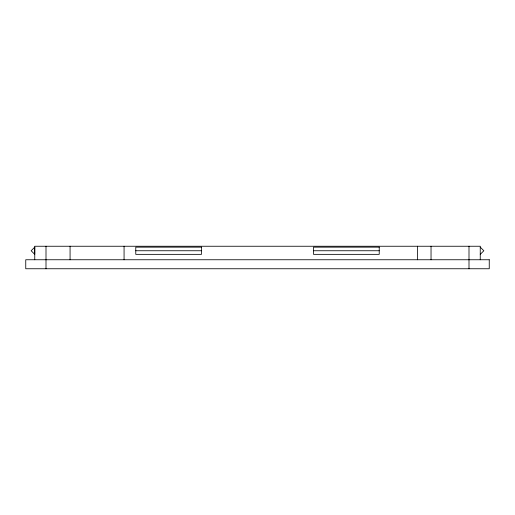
<?xml version="1.0" encoding="UTF-8"?>
<svg xmlns="http://www.w3.org/2000/svg" width="515" height="515" viewBox="0 0 515 515"><rect width="100%" height="100%" fill="white"/><g stroke="black" fill="none" stroke-linecap="round" stroke-linejoin="round"><path stroke-width="0.77" d="M480.25 254.352L483.849 250.747L480.25 247.149M135.773 250.747L201.474 250.747M313.526 250.747L379.227 250.747M480.25 259.753L480.25 246.247L34.75 246.247L34.75 259.753M468.998 246.247L468.998 268.753M431.036 246.247L431.036 259.753M417.536 246.247L417.536 259.753M124.07 246.247L124.07 259.753M70.072 246.247L70.072 259.753M46.002 246.247L46.002 268.753M34.75 247.149L34.75 254.352L31.151 250.747L34.75 247.149M201.474 247.149L135.773 247.149L135.773 254.352L201.474 254.352L201.474 247.149M379.227 247.149L313.526 247.149L313.526 254.352L379.227 254.352L379.227 247.149M489.25 259.753L25.75 259.753L25.75 268.753L489.25 268.753L489.25 259.753"/></g></svg>
